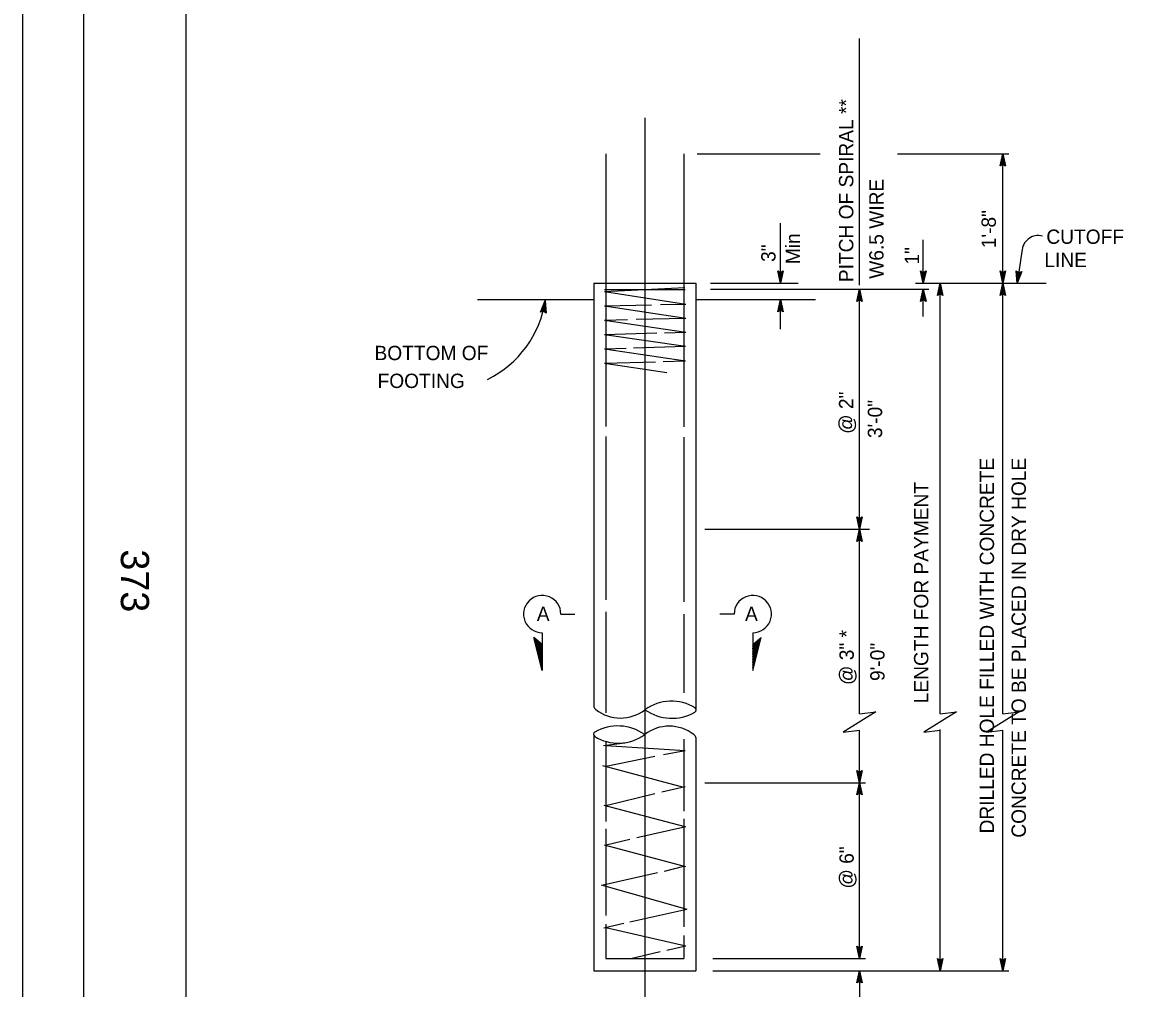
# Model space of a CAD drawing. Extents: x -894 to 866, y -472 to 714.
# Drawn here: x -894 to -345, y -76 to 397 of the extents above; entities that cross this region are included whole.
import ezdxf

# ---------------------------------------------------------------- set-up
doc = ezdxf.new("R2010")
doc.units = 0
for name, color, linetype in [('border_PLOTTING-ELEMENTS', 7, 'Continuous'), ('border_rw_22x34_Cut_Lines', 7, 'Continuous'), ('border_SHEET', 7, 'Continuous'), ('border_WITHIN-BORDER-anno', 7, 'Continuous'), ('pp_PRESENTATION', 7, 'Continuous'), ('rd_PROFILE-OG', 7, 'Continuous'), ('str_Dimensions-A', 7, 'Continuous'), ('str_Misc-Steel-A', 7, 'Continuous'), ('str_Reinforcement-A', 7, 'Continuous'), ('str_Reinforcement-B', 7, 'Continuous'), ('str_Text-A', 7, 'Continuous')]:
    doc.layers.add(name, color=color, linetype=linetype)

msp = doc.modelspace()

# ---------------------------------------------------------------- linework, layer by layer
at = {"layer": 'border_PLOTTING-ELEMENTS'}
for points in [[(-894.04, -472.43), (865.96, -472.43), (865.96, 713.58), (-894.04, 713.58)], [(-864.04, 670.58), (835.96, 670.58), (835.96, -429.43), (-864.04, -429.43)]]:
    msp.add_lwpolyline(points, close=True, dxfattribs=at)
at = {"layer": 'border_rw_22x34_Cut_Lines'}
msp.add_lwpolyline([(-864.04, 670.58), (835.96, 670.58), (835.96, -429.43), (-864.04, -429.43)], close=True, dxfattribs=at)
at = {"layer": 'border_SHEET'}
msp.add_line((-814.04, -404.43), (-814.04, 645.57), dxfattribs=at)
at = {"layer": 'pp_PRESENTATION'}
for p, q in [((-630.89, 107.41), (-623.97, 107.41)), ((-546.17, 107.41), (-553.1, 107.41)), ((-640, 79.85), (-644.11, 95.96)), ((-640, 92.63), (-644.11, 95.96)), ((-640, 81.18), (-643.68, 95.61)), ((-640, 82.5), (-643.26, 95.27)), ((-640, 83.82), (-642.83, 94.92)), ((-640, 85.15), (-642.41, 94.58)), ((-640, 86.47), (-641.98, 94.23)), ((-640, 87.8), (-641.56, 93.89)), ((-640, 89.12), (-641.13, 93.54)), ((-640, 98.3), (-640, 79.85)), ((-537.06, 98.3), (-537.06, 79.85)), ((-537.06, 79.85), (-532.95, 95.96)), ((-537.06, 92.63), (-532.95, 95.96)), ((-537.06, 81.18), (-533.38, 95.61)), ((-537.06, 82.5), (-533.8, 95.27)), ((-537.06, 83.83), (-534.23, 94.92)), ((-537.06, 85.15), (-534.65, 94.58)), ((-537.06, 86.47), (-535.08, 94.23)), ((-537.06, 87.8), (-535.51, 93.89)), ((-537.06, 89.12), (-535.93, 93.54)), ((-640, 90.45), (-640.7, 93.2)), ((-640, 91.77), (-640.28, 92.86)), ((-537.06, 90.45), (-536.36, 93.2)), ((-537.06, 91.77), (-536.78, 92.86))]:
    msp.add_line(p, q, dxfattribs=at)
for centre, start, end in [((-640, 107.41), 359.9995, 270), ((-537.06, 107.41), 270, 180.0005)]:
    msp.add_arc(centre, 9.11, start, end, dxfattribs=at)
at = {"layer": 'rd_PROFILE-OG'}
for p, q in [((-671.61, 261.13), (-614.84, 261.13)), ((-564.84, 261.13), (-506.37, 261.13))]:
    msp.add_line(p, q, dxfattribs=at)
at = {"layer": 'str_Dimensions-A'}
for p, q in [((-484.92, 268.11), (-484.92, 388.7)), ((-564.28, 332.39), (-504.11, 332.39)), ((-466.31, 332.39), (-411.84, 332.39)), ((-414.84, 269.11), (-414.84, 332.39)), ((-523.49, 269.11), (-523.49, 298.54)), ((-453.73, 269.11), (-453.73, 290.3)), ((-523.49, 269.11), (-524.82, 275.11)), ((-524.82, 275.11), (-524.82, 275.11)), ((-524.82, 275.11), (-523.49, 274.31)), ((-523.49, 270.5), (-524.46, 274.88)), ((-523.48, 271.88), (-524.11, 274.7)), ((-523.49, 274.31), (-522.15, 275.11)), ((-522.15, 275.11), (-523.49, 269.11)), ((-522.5, 274.9), (-523.49, 270.49)), ((-522.86, 274.66), (-523.48, 271.88)), ((-523.21, 274.49), (-523.48, 273.26)), ((-522.15, 275.11), (-522.15, 275.11)), ((-453.73, 269.11), (-455.06, 275.11)), ((-455.06, 275.11), (-455.06, 275.11)), ((-455.06, 275.11), (-453.73, 274.31)), ((-453.73, 270.5), (-454.7, 274.88)), ((-453.72, 271.88), (-454.35, 274.7)), ((-453.73, 274.31), (-452.39, 275.11)), ((-452.39, 275.11), (-453.73, 269.11)), ((-452.74, 274.9), (-453.73, 270.49)), ((-453.1, 274.66), (-453.72, 271.88)), ((-453.45, 274.49), (-453.72, 273.26)), ((-452.39, 275.11), (-452.39, 275.11)), ((-414.84, 269.11), (-416.17, 275.11)), ((-416.17, 275.11), (-416.17, 275.11)), ((-416.17, 275.11), (-414.84, 274.31)), ((-414.84, 270.5), (-415.81, 274.88)), ((-414.84, 271.88), (-415.46, 274.7)), ((-414.84, 274.31), (-413.5, 275.11)), ((-413.5, 275.11), (-414.84, 269.11)), ((-413.85, 274.9), (-414.84, 270.49)), ((-414.21, 274.66), (-414.84, 271.88)), ((-414.56, 274.49), (-414.83, 273.26)), ((-413.5, 275.11), (-413.5, 275.11)), ((-557.69, 269.11), (-514.84, 269.11)), ((-523.48, 273.26), (-523.75, 274.47)), ((-523.49, 269.11), (-523.49, 269.11)), ((-457.58, 269.11), (-393.61, 269.11)), ((-453.72, 273.26), (-453.99, 274.47)), ((-453.73, 269.11), (-453.73, 269.11)), ((-446.85, 263.11), (-445.51, 269.11)), ((-445.51, 269.11), (-445.51, 269.11)), ((-445.51, 269.11), (-444.18, 263.11)), ((-445.51, 68.16), (-445.51, 269.11)), ((-416.18, 263.11), (-414.84, 269.11)), ((-414.83, 273.26), (-415.1, 274.47)), ((-414.84, 269.11), (-414.84, 269.11)), ((-414.84, 269.11), (-414.84, 269.11)), ((-414.84, 269.11), (-413.51, 263.11)), ((-414.84, 69.79), (-414.84, 269.11)), ((-557.69, 266.21), (-451.01, 266.21)), ((-486.26, 260.21), (-484.92, 266.21)), ((-485.91, 260.42), (-484.92, 264.83)), ((-484.92, 266.21), (-484.92, 266.21)), ((-484.92, 266.21), (-483.59, 260.21)), ((-484.92, 148.89), (-484.92, 266.21)), ((-484.92, 264.81), (-483.95, 260.44)), ((-455.07, 260.21), (-453.73, 266.21)), ((-454.71, 260.42), (-453.73, 264.83)), ((-453.73, 252.88), (-453.73, 266.21)), ((-453.73, 266.21), (-453.73, 266.21)), ((-453.73, 266.21), (-452.4, 260.21)), ((-453.72, 264.81), (-452.76, 260.44)), ((-445.51, 263.91), (-446.85, 263.11)), ((-446.5, 263.33), (-445.51, 267.73)), ((-446.14, 263.56), (-445.52, 266.35)), ((-445.79, 263.74), (-445.52, 264.97)), ((-445.52, 266.35), (-444.89, 263.53)), ((-445.52, 264.97), (-445.25, 263.76)), ((-445.51, 267.72), (-444.54, 263.35)), ((-444.18, 263.11), (-445.51, 263.91)), ((-414.84, 263.91), (-416.18, 263.11)), ((-415.82, 263.33), (-414.84, 267.73)), ((-415.46, 263.56), (-414.84, 266.35)), ((-415.11, 263.74), (-414.84, 264.97)), ((-414.84, 266.35), (-414.21, 263.53)), ((-414.84, 264.97), (-414.57, 263.76)), ((-413.51, 263.11), (-414.84, 263.91)), ((-414.83, 267.72), (-413.87, 263.35)), ((-524.83, 255.13), (-523.49, 261.13)), ((-524.47, 255.35), (-523.49, 259.75)), ((-524.11, 255.58), (-523.49, 258.37)), ((-523.49, 261.13), (-523.49, 261.13)), ((-523.49, 261.13), (-522.16, 255.13)), ((-523.49, 246.73), (-523.49, 261.13)), ((-523.49, 258.37), (-522.86, 255.55)), ((-523.48, 259.74), (-522.52, 255.37)), ((-484.92, 261.01), (-486.26, 260.21)), ((-486.26, 260.21), (-486.26, 260.21)), ((-485.55, 260.66), (-484.92, 263.44)), ((-485.2, 260.83), (-484.93, 262.06)), ((-484.93, 262.06), (-484.66, 260.85)), ((-484.92, 263.44), (-484.3, 260.62)), ((-483.59, 260.21), (-484.92, 261.01)), ((-483.59, 260.21), (-483.59, 260.21)), ((-453.73, 261.01), (-455.07, 260.21)), ((-455.07, 260.21), (-455.07, 260.21)), ((-454.35, 260.66), (-453.73, 263.44)), ((-454, 260.83), (-453.73, 262.06)), ((-453.73, 263.44), (-453.1, 260.62)), ((-453.73, 262.06), (-453.46, 260.85)), ((-452.4, 260.21), (-453.73, 261.01)), ((-452.4, 260.21), (-452.4, 260.21)), ((-446.85, 263.11), (-446.85, 263.11)), ((-444.18, 263.11), (-444.18, 263.11)), ((-416.18, 263.11), (-416.18, 263.11)), ((-413.51, 263.11), (-413.51, 263.11)), ((-523.49, 255.93), (-524.83, 255.13)), ((-524.83, 255.13), (-524.83, 255.13)), ((-523.76, 255.76), (-523.49, 256.99)), ((-523.49, 256.99), (-523.22, 255.78)), ((-522.16, 255.13), (-523.49, 255.93)), ((-522.16, 255.13), (-522.16, 255.13)), ((-484.92, 148.89), (-486.25, 154.89)), ((-486.25, 154.89), (-486.25, 154.89)), ((-486.25, 154.89), (-484.92, 154.09)), ((-484.93, 150.28), (-485.89, 154.65)), ((-484.92, 151.65), (-485.55, 154.48)), ((-484.92, 153.03), (-485.19, 154.24)), ((-484.92, 154.09), (-483.58, 154.89)), ((-483.58, 154.89), (-484.92, 148.89)), ((-483.94, 154.67), (-484.92, 150.27)), ((-484.3, 154.44), (-484.92, 151.65)), ((-484.64, 154.26), (-484.92, 153.03)), ((-483.58, 154.89), (-483.58, 154.89)), ((-560.53, 148.89), (-479.98, 148.89)), ((-486.26, 142.89), (-484.92, 148.89)), ((-484.92, 148.89), (-484.92, 148.89)), ((-484.92, 148.89), (-484.92, 148.89)), ((-484.92, 148.89), (-483.59, 142.89)), ((-484.92, 67.35), (-484.92, 148.89)), ((-484.92, 143.69), (-486.26, 142.89)), ((-486.26, 142.89), (-486.26, 142.89)), ((-485.91, 143.11), (-484.92, 147.51)), ((-485.55, 143.34), (-484.92, 146.13)), ((-485.2, 143.52), (-484.93, 144.74)), ((-484.93, 144.74), (-484.66, 143.54)), ((-484.92, 147.5), (-483.95, 143.12)), ((-484.92, 146.13), (-484.3, 143.3)), ((-483.59, 142.89), (-484.92, 143.69)), ((-483.59, 142.89), (-483.59, 142.89)), ((-484.92, 58.7), (-484.92, 69.7)), ((-445.51, 58.7), (-445.51, 69.7)), ((-414.84, 58.7), (-414.84, 69.7)), ((-484.92, 39.7), (-484.92, 50.7)), ((-445.51, 49.99), (-445.51, 51.04)), ((-445.51, 39.7), (-445.51, 50.7)), ((-414.84, 39.7), (-414.84, 50.7)), ((-484.92, 25.01), (-484.92, 39.7)), ((-445.51, -66.89), (-445.51, 39.7)), ((-414.84, -66.89), (-414.84, 39.7)), ((-484.92, 25.01), (-486.25, 31.01)), ((-486.25, 31.01), (-486.25, 31.01)), ((-486.25, 31.01), (-484.92, 30.21)), ((-484.93, 26.4), (-485.89, 30.78)), ((-484.92, 27.78), (-485.55, 30.6)), ((-484.92, 29.16), (-485.19, 30.37)), ((-484.92, 30.21), (-483.58, 31.01)), ((-483.58, 31.01), (-484.92, 25.01)), ((-483.94, 30.8), (-484.92, 26.39)), ((-484.3, 30.56), (-484.92, 27.78)), ((-484.64, 30.39), (-484.92, 29.16)), ((-483.58, 31.01), (-483.58, 31.01)), ((-560.53, 25.01), (-481.92, 25.01)), ((-486.26, 19.01), (-484.92, 25.01)), ((-485.91, 19.23), (-484.92, 23.63)), ((-485.55, 19.46), (-484.92, 22.25)), ((-484.92, 25.01), (-484.92, 25.01)), ((-484.92, 25.01), (-484.92, 25.01)), ((-484.92, 25.01), (-483.59, 19.01)), ((-484.92, -60.89), (-484.92, 25.01)), ((-484.92, 23.62), (-483.95, 19.25)), ((-484.92, 22.25), (-484.3, 19.42)), ((-484.92, 19.81), (-486.26, 19.01)), ((-486.26, 19.01), (-486.26, 19.01)), ((-485.2, 19.64), (-484.93, 20.87)), ((-484.93, 20.87), (-484.66, 19.66)), ((-483.59, 19.01), (-484.92, 19.81)), ((-483.59, 19.01), (-483.59, 19.01)), ((-484.92, -60.89), (-486.25, -54.89)), ((-486.25, -54.89), (-486.25, -54.89)), ((-486.25, -54.89), (-484.92, -55.69)), ((-484.92, -55.69), (-483.58, -54.89)), ((-483.58, -54.89), (-484.92, -60.89)), ((-483.58, -54.89), (-483.58, -54.89)), ((-445.51, -66.89), (-445.51, -51)), ((-414.84, -66.89), (-414.84, -50.4)), ((-484.93, -59.49), (-485.89, -55.12)), ((-484.92, -58.12), (-485.55, -55.3)), ((-484.92, -56.74), (-485.19, -55.53)), ((-483.94, -55.1), (-484.92, -59.51)), ((-484.3, -55.34), (-484.92, -58.12)), ((-484.64, -55.51), (-484.92, -56.74)), ((-556.65, -60.89), (-481.92, -60.89)), ((-484.92, -60.89), (-484.92, -60.89)), ((-445.51, -66.89), (-446.84, -60.89)), ((-446.84, -60.89), (-446.84, -60.89)), ((-446.84, -60.89), (-445.51, -61.69)), ((-445.52, -65.49), (-446.49, -61.12)), ((-445.51, -64.12), (-446.14, -61.3)), ((-445.51, -62.74), (-445.78, -61.53)), ((-445.51, -61.69), (-444.17, -60.89)), ((-444.17, -60.89), (-445.51, -66.89)), ((-444.53, -61.1), (-445.51, -65.51)), ((-444.89, -61.34), (-445.51, -64.12)), ((-445.24, -61.51), (-445.51, -62.74)), ((-444.17, -60.89), (-444.17, -60.89)), ((-414.84, -66.89), (-416.17, -60.89)), ((-416.17, -60.89), (-416.17, -60.89)), ((-416.17, -60.89), (-414.84, -61.69)), ((-414.84, -65.49), (-415.81, -61.12)), ((-414.84, -64.12), (-415.46, -61.3)), ((-414.83, -62.74), (-415.1, -61.53)), ((-414.84, -61.69), (-413.5, -60.89)), ((-413.5, -60.89), (-414.84, -66.89)), ((-413.85, -61.1), (-414.84, -65.51)), ((-414.21, -61.34), (-414.84, -64.12)), ((-414.56, -61.51), (-414.83, -62.74)), ((-413.5, -60.89), (-413.5, -60.89)), ((-556.65, -66.89), (-411.84, -66.89)), ((-486.26, -72.89), (-484.92, -66.89)), ((-485.91, -72.67), (-484.92, -68.27)), ((-485.55, -72.44), (-484.92, -69.65)), ((-485.2, -72.26), (-484.93, -71.03)), ((-484.93, -71.03), (-484.66, -72.24)), ((-484.92, -66.89), (-484.92, -93.8)), ((-484.92, -66.89), (-484.92, -66.89)), ((-484.92, -66.89), (-483.59, -72.89)), ((-484.92, -68.28), (-483.95, -72.65)), ((-484.92, -69.65), (-484.3, -72.47)), ((-445.51, -66.89), (-445.51, -66.89)), ((-414.84, -66.89), (-414.84, -66.89)), ((-484.92, -72.09), (-486.26, -72.89)), ((-486.26, -72.89), (-486.26, -72.89)), ((-483.59, -72.89), (-484.92, -72.09)), ((-483.59, -72.89), (-483.59, -72.89))]:
    msp.add_line(p, q, dxfattribs=at)
msp.add_lwpolyline([(-416.16, 326.48), (-414.84, 332.39), (-413.53, 326.48), (-413.88, 326.69), (-414.83, 331.02), (-415.81, 326.69), (-415.46, 326.9), (-414.84, 329.67), (-414.23, 326.9), (-414.57, 327.11), (-414.84, 328.31), (-415.11, 327.11), (-414.84, 327.27), (-413.53, 326.48), (-414.84, 327.27)], close=True, dxfattribs=at)
for points in [[(-484.92, 58.7), (-476.92, 59.7), (-492.92, 49.7), (-484.92, 50.7)], [(-445.51, 58.7), (-437.51, 59.7), (-453.51, 49.7), (-445.51, 50.7)], [(-414.84, 58.7), (-406.84, 59.7), (-422.84, 49.7), (-414.84, 50.7)]]:
    msp.add_lwpolyline(points, dxfattribs=at)
at = {"layer": 'str_Misc-Steel-A'}
for p, q in [((-614.84, 269.11), (-564.84, 269.11)), ((-614.84, 269.11), (-614.84, 62.11)), ((-564.84, 269.11), (-564.84, 60.96)), ((-614.84, 48.37), (-614.84, -66.89)), ((-564.84, 47.11), (-564.84, -66.89)), ((-614.84, -66.89), (-564.84, -66.89))]:
    msp.add_line(p, q, dxfattribs=at)
for centre, radius, start, end in [((-611.69, 63.41), 3.4, 202.3821, 231.6542), ((-601.76, 76.14), 19.55, 231.9673, 307.7625), ((-576.86, 42.96), 21.94, 57.8932, 126.1047), ((-576.63, 79.21), 22.72, 234.6297, 299.735), ((-566.18, 60.59), 1.37, 306.4872, 44.3191), ((-613.49, 48.64), 1.37, 126.4872, 224.3191), ((-603.04, 30.02), 22.72, 54.6297, 119.735), ((-577.92, 33.09), 19.55, 51.9673, 127.7625), ((-602.82, 66.27), 21.94, 237.8932, 306.1047), ((-567.98, 45.82), 3.4, 22.3822, 51.6542)]:
    msp.add_arc(centre, radius, start, end, dxfattribs=at)
at = {"layer": 'str_Reinforcement-A'}
for p, q in [((-608.84, 332.39), (-608.84, 199.17)), ((-570.84, 332.39), (-570.84, 198.98)), ((-608.84, 194.28), (-608.84, 114.45)), ((-570.84, 193.89), (-570.84, 113.47)), ((-608.84, 108.58), (-608.84, 59.11)), ((-570.84, 107.41), (-570.84, 68.85)), ((-608.84, 45), (-608.84, 6.06)), ((-570.84, 46.36), (-570.84, 11.05)), ((-570.84, 7.33), (-570.84, -45.45)), ((-608.84, 2.44), (-608.84, -39.9)), ((-608.84, -44.06), (-608.84, -60.89)), ((-570.84, -49.61), (-570.84, -60.89))]:
    msp.add_line(p, q, dxfattribs=at)
at = {"layer": 'str_Reinforcement-B'}
for p, q in [((-609.62, 265.11), (-570.31, 266.97)), ((-609.62, 266.11), (-570.11, 266.11)), ((-609.62, 265.11), (-569.82, 258.95)), ((-609.62, 258.11), (-586.64, 258.59)), ((-609.62, 258.11), (-569.72, 252.1)), ((-582.24, 258.69), (-569.82, 258.95)), ((-609.62, 251.11), (-598.35, 251.39)), ((-609.62, 251.11), (-569.82, 245.25)), ((-594.07, 251.5), (-569.72, 252.1)), ((-609.62, 244.11), (-584.01, 244.84)), ((-609.62, 244.11), (-570.02, 238.3)), ((-580.29, 244.95), (-569.82, 245.25)), ((-609.62, 237.11), (-599.04, 237.43)), ((-609.62, 237.11), (-569.92, 231.16)), ((-595.33, 237.54), (-570.02, 238.3)), ((-609.62, 230.11), (-584.68, 230.77)), ((-580.87, 230.87), (-569.92, 231.16)), ((-609.62, 230.11), (-579.16, 225.52)), ((-609.96, 43.17), (-599.64, 44.43)), ((-608.85, 43.25), (-570.11, 40.69)), ((-580.72, 38.78), (-570.11, 40.69)), ((-610.51, 33.41), (-570.92, 22.88)), ((-608.7, 33.14), (-584.89, 38.03)), ((-581.51, 20.49), (-570.1, 23.07)), ((-608.85, 13.9), (-584.87, 19.73)), ((-609.86, 14.07), (-570.27, 3.55)), ((-593.78, -1.77), (-569.74, 3.67)), ((-609.74, -5.38), (-569.92, -15.96)), ((-608.7, -5.41), (-597.15, -2.53)), ((-580.21, -18.18), (-570.76, -15.74)), ((-610.13, -24.95), (-583.64, -18.95)), ((-611.17, -24.91), (-569.32, -36.74)), ((-597.15, -43.03), (-569.32, -36.74)), ((-609.91, -45.92), (-600.12, -43.7)), ((-608.93, -45.73), (-569.86, -54.77)), ((-579.16, -56.88), (-569.86, -54.77)), ((-596.76, -60.86), (-582.26, -57.58)), ((-608.84, -60.89), (-570.84, -60.89))]:
    msp.add_line(p, q, dxfattribs=at)
at = {"layer": 'str_Text-A'}
for p, q in [((-589.84, 349.97), (-589.84, -85.95)), ((-405.51, 284.61), (-407.85, 269.11)), ((-407.85, 269.11), (-408.27, 275.25)), ((-408.27, 275.25), (-408.27, 275.25)), ((-408.27, 275.25), (-407.07, 274.25)), ((-407.65, 270.49), (-407.95, 274.96)), ((-405.63, 274.85), (-407.85, 269.11)), ((-406.01, 274.68), (-407.65, 270.48)), ((-407.44, 271.85), (-407.63, 274.73)), ((-406.41, 274.51), (-407.44, 271.85)), ((-407.07, 274.25), (-405.63, 274.85)), ((-405.63, 274.85), (-405.63, 274.85)), ((-407.85, 269.11), (-407.85, 269.11)), ((-407.23, 273.21), (-407.31, 274.45)), ((-406.77, 274.38), (-407.23, 273.21)), ((-640.76, 254.95), (-638.48, 260.66)), ((-640.38, 255.11), (-638.7, 259.3)), ((-638.7, 259.29), (-638.44, 254.81)), ((-638.48, 260.66), (-638.48, 260.66)), ((-638.48, 260.66), (-638.13, 254.52)), ((-639.31, 255.53), (-640.76, 254.95)), ((-640.76, 254.95), (-640.76, 254.95)), ((-639.98, 255.28), (-638.93, 257.93)), ((-639.61, 255.4), (-639.15, 256.57)), ((-638.13, 254.52), (-639.31, 255.53)), ((-639.15, 256.57), (-639.08, 255.33)), ((-638.93, 257.93), (-638.76, 255.04)), ((-638.13, 254.52), (-638.13, 254.52))]:
    msp.add_line(p, q, dxfattribs=at)
for points in [[(-589.84, 346.97), (-589.84, 326.97)], [(-589.84, 323.97), (-589.84, 319.97)], [(-589.84, 316.97), (-589.84, 296.97)], [(-589.84, 293.97), (-589.84, 289.97)], [(-589.84, 286.97), (-589.84, 266.97)], [(-589.84, 263.97), (-589.84, 259.97)], [(-589.84, 256.97), (-589.84, 236.97)], [(-589.84, 233.97), (-589.84, 229.97)], [(-589.84, 226.97), (-589.84, 206.97)], [(-589.84, 203.97), (-589.84, 199.97)], [(-589.84, 196.97), (-589.84, 176.97)], [(-589.84, 173.97), (-589.84, 169.97)], [(-589.84, 166.97), (-589.84, 146.97)], [(-589.84, 143.97), (-589.84, 139.97)], [(-589.84, 136.97), (-589.84, 116.97)], [(-589.84, 113.97), (-589.84, 109.97)], [(-589.84, 106.97), (-589.84, 86.97)], [(-589.84, 83.97), (-589.84, 79.97)], [(-589.84, 76.97), (-589.84, 56.97)], [(-589.84, 53.97), (-589.84, 49.97)], [(-589.84, 46.97), (-589.84, 26.97)], [(-589.84, 23.97), (-589.84, 19.97)], [(-589.84, 16.97), (-589.84, -3.03)], [(-589.84, -6.03), (-589.84, -10.03)], [(-589.84, -13.03), (-589.84, -33.03)], [(-589.84, -36.03), (-589.84, -40.03)], [(-589.84, -43.03), (-589.84, -63.03)], [(-589.84, -66.03), (-589.84, -70.03)], [(-589.84, -73.03), (-589.84, -85.95)]]:
    msp.add_lwpolyline(points, dxfattribs=at)
for centre, radius, start, end in [((-397.52, 284.47), 7.99, 74.986, 178.9876), ((-689.56, 268.47), 51.67, 296.304, 351.3095)]:
    msp.add_arc(centre, radius, start, end, dxfattribs=at)

# ---------------------------------------------------------------- texts
at = {"layer": 'border_WITHIN-BORDER-anno'}
msp.add_text('373', height=13.78, rotation=270, dxfattribs=at).set_placement((-845.95, 139.05))
at = {"layer": 'pp_PRESENTATION'}
for p in [(-642.64, 104.03), (-540.86, 104.03)]:
    msp.add_text('A', height=7, dxfattribs=at).set_placement(p)
at = {"layer": 'str_Dimensions-A'}
for s, p in [('PITCH OF SPIRAL **', (-487.93, 269.66)), ('W6.5 WIRE', (-473.14, 271.3)), ('1\'-8"', (-418.26, 286.23)), ('Min', (-513.96, 278.47)), ('3" ', (-525.96, 279.54)), ('1"', (-455.79, 278.25)), ('@ 2"', (-487.94, 195.52)), ('3\'-0"', (-473.85, 193.44)), ('DRILLED HOLE FILLED WITH CONCRETE', (-419.16, 0.19)), ('CONCRETE TO BE PLACED IN DRY HOLE', (-403.59, -1.88)), ('LENGTH FOR PAYMENT', (-451.27, 63.84)), ('@ 3" *', (-487.7, 72.76)), ('9\'-0"', (-472.66, 74.71)), ('@ 6"', (-487.72, -26.75))]:
    msp.add_text(s, height=7, rotation=90, dxfattribs=at).set_placement(p)
at = {"layer": 'str_Text-A'}
for s, p in [('CUTOFF', (-393.57, 288.37)), ('LINE', (-394.53, 276.99)), ('BOTTOM OF', (-721.97, 231.54)), ('FOOTING', (-720.47, 217.92))]:
    msp.add_text(s, height=7, dxfattribs=at).set_placement(p)

doc.saveas('drawing.dxf')
